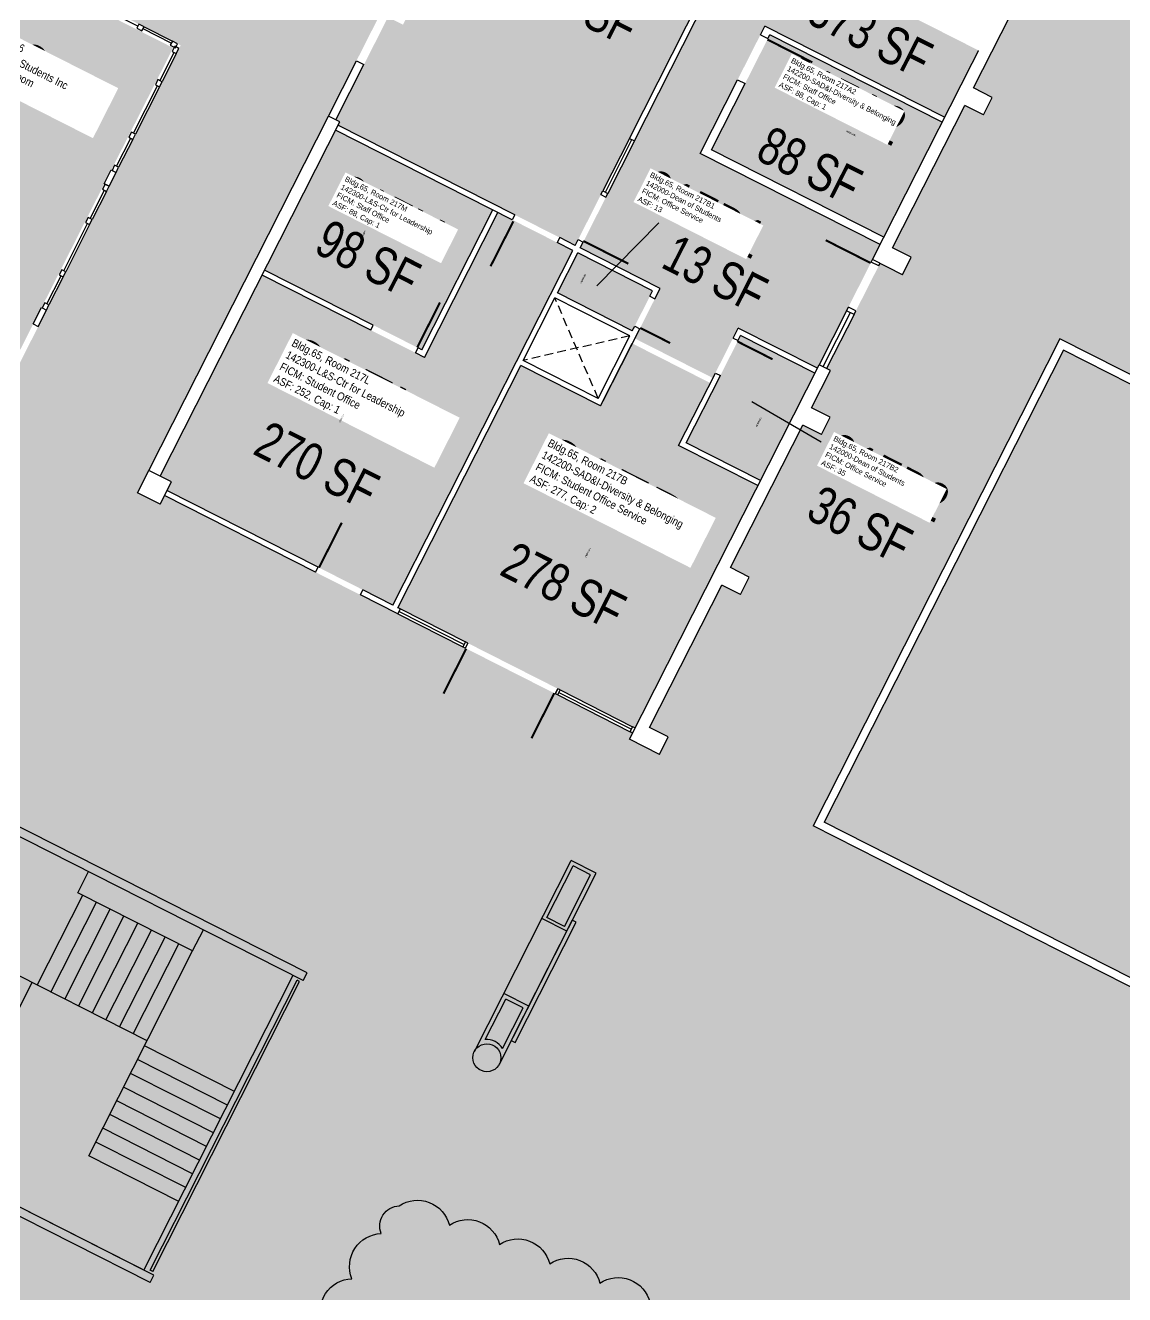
# Model space of a CAD drawing. Header units: inches. Extents: x 69218137 to 69223003, y 27671131 to 27674800.
# Drawn here: x 69221030 to 69221816, y 27672624 to 27673531 of the extents above; entities that cross this region are included whole.
import ezdxf
from ezdxf.enums import TextEntityAlignment as Align

# ---------------------------------------------------------------- set-up
doc = ezdxf.new("R2010")
doc.units = ezdxf.units.IN
doc.header["$LTSCALE"] = 25
doc.header["$MEASUREMENT"] = 0
doc.linetypes.add('DASHED2', pattern=[0.375, 0.25, -0.125])
for name, color, linetype in [('A-DOOR', 2, 'CONTINUOUS'), ('A-FLOR', 3, 'CONTINUOUS'), ('A-GLAZ', 1, 'CONTINUOUS'), ('A-IDEN-RNUM', 7, 'CONTINUOUS'), ('A-IDEN-SNUM', 4, 'CONTINUOUS'), ('A-IDEN-VNUM', 4, 'CONTINUOUS'), ('A-WALL', 5, 'CONTINUOUS'), ('AREA-TEXT', 3, 'CONTINUOUS'), ('Rooms-Category-Color', 7, 'CONTINUOUS'), ('Rooms-College-Color', 7, 'CONTINUOUS'), ('Rooms-Department-Color', 7, 'CONTINUOUS'), ('Rooms-Division-Color', 7, 'CONTINUOUS'), ('Rooms-Information', 7, 'CONTINUOUS')]:
    doc.layers.add(name, color=color, linetype=linetype)
doc.layers.add('A-REV', color=1, linetype='CONTINUOUS', true_color=0xff0000)
doc.styles.add('CP_AREA', font='arial.ttf', dxfattribs={"height": 15})
doc.styles.add('CP_ROOMSNUMBER', font='arial.ttf', dxfattribs={"height": 1})
doc.styles.add('CP_ROOMVNUMBER', font='arial.ttf', dxfattribs={"width": 0.85, "height": 0.075})

msp = doc.modelspace()

# ---------------------------------------------------------------- hatches: boundary and pattern name
at = {"layer": 'Rooms-Category-Color', "true_color": 0xadadad}
msp.add_hatch(color=253, dxfattribs=at).paths.add_polyline_path([(69220502.26, 27673934.57), (69220502.23, 27673934.52), (69220473.75, 27673948.96), (69220363.44, 27673731.32), (69220383.89, 27673720.95), (69220329.19, 27673613.02), (69220335.43, 27673609.86), (69220327.29, 27673593.8), (69220321.05, 27673596.97), (69220155.58, 27673270.51), (69220161.83, 27673267.34), (69220153.69, 27673251.29), (69220137.63, 27673259.43), (69220139.67, 27673263.44), (69219933.62, 27673367.87), (69219805.18, 27673432.98), (69219804.05, 27673430.75), (69219801.37, 27673432.1), (69219749.83, 27673330.42), (69219752.51, 27673329.06), (69219746.18, 27673316.57), (69219743.15, 27673318.11), (69219691.97, 27673216.25), (69219694.64, 27673214.89), (69219688.31, 27673202.4), (69219685.64, 27673203.76), (69219634.1, 27673102.07), (69219636.77, 27673100.72), (69219634.96, 27673097.15), (69219971.24, 27672926.71), (69219973.95, 27672932.06), (69219986.44, 27672925.73), (69219935.43, 27672825.09), (69220313.14, 27672315.61), (69220315.15, 27672317.1), (69220320.51, 27672309.87), (69220412.08, 27672377.77), (69220406.72, 27672385), (69220417.97, 27672393.33), (69220423.33, 27672386.11), (69220549.24, 27672479.47), (69220543.88, 27672486.7), (69220555.12, 27672495.04), (69220560.48, 27672487.81), (69220652.38, 27672555.95), (69220647.02, 27672563.18), (69220661.16, 27672573.66), (69220677.21, 27672565.52), (69220671.79, 27672554.82), (69220763.66, 27672508.25), (69220769.08, 27672518.95), (69220781.57, 27672512.62), (69220776.15, 27672501.92), (69220877.83, 27672450.38), (69220883.26, 27672461.09), (69220895.97, 27672454.64), (69220893.25, 27672449.29), (69220994.94, 27672397.75), (69220997.65, 27672403.1), (69221009.92, 27672396.89), (69221004.49, 27672386.18), (69221106.17, 27672334.65), (69221111.6, 27672345.35), (69221117.84, 27672342.18), (69221121.01, 27672348.43), (69221142.42, 27672337.58), (69221140, 27672332.82), (69221537.82, 27672131.18), (69221647.83, 27672348.23), (69221551.5, 27672397.06), (69221615.7, 27672523.72), (69221712.03, 27672474.89), (69221765.38, 27672580.14), (69221760.01, 27672582.86), (69221766.34, 27672595.35), (69221778.84, 27672589.02), (69221777.03, 27672585.45), (69221909.93, 27672518.09), (69221911.74, 27672521.65), (69221915.31, 27672519.84), (69222026.53, 27672739.27), (69221593.03, 27672958.99), (69221769.35, 27673306.85), (69221887.09, 27673247.18), (69221961.01, 27673393.01), (69221843.27, 27673452.69), (69221890.29, 27673545.46), (69221922.4, 27673529.18), (69221949.75, 27673583.14), (69221917.64, 27673599.42), (69221940.24, 27673644.02), (69221832.32, 27673698.72), (69221830.51, 27673695.15), (69221817.13, 27673701.93), (69221765.59, 27673600.25), (69221778.97, 27673593.47), (69221772.64, 27673580.98), (69221759.26, 27673587.76), (69221707.72, 27673486.08), (69221721.1, 27673479.3), (69221714.77, 27673466.81), (69221701.39, 27673473.59), (69221649.85, 27673371.91), (69221663.23, 27673365.13), (69221656.9, 27673352.64), (69221640.85, 27673360.78), (69221602.76, 27673285.63), (69221605.43, 27673284.27), (69221591.98, 27673257.73), (69221605.36, 27673250.95), (69221599.03, 27673238.47), (69221585.65, 27673245.25), (69221534.12, 27673143.56), (69221547.49, 27673136.78), (69221541.17, 27673124.29), (69221527.79, 27673131.08), (69221476.25, 27673029.39), (69221489.63, 27673022.61), (69221483.3, 27673010.12), (69221461.89, 27673020.97), (69221464.15, 27673025.43), (69221129.66, 27673194.97), (69221126.5, 27673188.72), (69221110.44, 27673196.86), (69221287.21, 27673545.62), (69220962.54, 27673710.19), (69220958.92, 27673703.05), (69220939.3, 27673713), (69220942.91, 27673720.13), (69220505.85, 27673941.66), (69220502.92, 27673935.65), (69220539.03, 27673821.69), (69220864.75, 27673656.61), (69220851.19, 27673629.85), (69220894, 27673608.15), (69220907.56, 27673634.91), (69221141.26, 27673516.46), (69220777.77, 27672799.31), (69220201.56, 27673091.37), (69220461.97, 27673605.14), (69220435.21, 27673618.71), (69220538.29, 27673822.07), (69220502.23, 27673934.52)])
at = {"layer": 'Rooms-Category-Color', "true_color": 0xfa9ba3}
for points in [[(69221565.98, 27673655.46), (69221329.17, 27673775.49), (69221297.06, 27673791.76), (69221267.62, 27673806.68), (69221235.51, 27673822.96), (69221163.48, 27673859.46), (69221131.37, 27673875.74), (69221112.86, 27673885.12), (69221110.83, 27673881.11), (69221094.55, 27673849), (69221082.12, 27673824.47), (69221084.8, 27673823.11), (69221116.91, 27673806.84), (69221180.01, 27673774.85), (69221212.13, 27673758.57), (69221275.23, 27673726.59), (69221307.34, 27673710.31), (69221367.55, 27673679.8), (69221302, 27673550.46), (69221308.24, 27673547.3), (69221300.1, 27673531.24), (69221289.4, 27673536.67), (69221288.5, 27673534.88), (69221272.22, 27673502.77), (69221252.21, 27673463.3), (69221254.89, 27673461.95), (69221253.65, 27673459.49), (69221423.12, 27673373.59), (69221441.54, 27673409.94)], [(69221753.04, 27673595.4), (69221684.36, 27673630.21), (69221652.25, 27673646.49), (69221583.57, 27673681.3), (69221470.09, 27673457.41), (69221445.11, 27673408.13), (69221428.84, 27673376.02), (69221426.69, 27673371.79), (69221483.77, 27673342.85), (69221480.04, 27673335.49), (69221469.19, 27673314.08), (69221465.69, 27673307.17), (69221478.4, 27673300.73), (69221510.51, 27673284.45), (69221521.44, 27673278.92), (69221539.52, 27673314.59), (69221596.16, 27673285.89), (69221618.32, 27673329.59), (69221634.59, 27673361.7), (69221635.5, 27673363.49), (69221640.92, 27673374.19), (69221572.24, 27673409), (69221512.48, 27673439.29), (69221558.59, 27673530.27), (69221645.4, 27673486.27), (69221687.03, 27673465.17)], [(69220941.43, 27673613.25), (69220917.35, 27673625.46), (69220789.86, 27673373.93), (69221008.39, 27673263.16), (69221017.43, 27673281), (69221033.71, 27673313.11), (69221135.88, 27673514.7), (69220973.54, 27673596.98)], [(69221643.63, 27673379.54), (69221685.23, 27673461.6), (69221562.13, 27673523.99), (69221520.54, 27673441.93)], [(69221364.23, 27673398.96), (69221251.84, 27673455.92), (69221241.44, 27673435.41), (69221238.73, 27673430.06), (69221236.47, 27673425.6), (69221201.2, 27673356.02), (69221313.59, 27673299.05)], [(69221421.31, 27673370.03), (69221367.79, 27673397.15), (69221315.35, 27673293.68), (69221199.4, 27673352.46), (69221126.61, 27673208.85), (69221134.64, 27673204.78), (69221131.47, 27673198.54), (69221271.51, 27673127.56), (69221292.92, 27673116.71)], [(69221478.4, 27673341.09), (69221424.88, 27673368.22), (69221410.41, 27673339.67), (69221463.93, 27673312.55), (69221465.63, 27673315.89), (69221476.48, 27673337.3)], [(69221443.09, 27673262.57), (69221463.88, 27673303.6), (69221443.09, 27673262.57), (69221441.28, 27673259.01), (69221384.19, 27673287.94), (69221296.48, 27673114.9), (69221465.96, 27673029), (69221468.22, 27673033.46), (69221521.57, 27673138.71), (69221524.28, 27673144.06), (69221553.67, 27673202.04), (69221497.03, 27673230.75), (69221519.63, 27673275.35), (69221508.7, 27673280.89), (69221476.59, 27673297.16), (69221463.88, 27673303.6)], [(69221594.35, 27673282.32), (69221541.28, 27673309.22), (69221502.4, 27673232.51), (69221555.47, 27673205.61), (69221572.65, 27673239.5), (69221581.24, 27673256.45), (69221583.96, 27673261.8), (69221584.86, 27673263.59)]]:
    msp.add_hatch(color=241, dxfattribs=at).paths.add_polyline_path(points)
at = {"layer": 'Rooms-Category-Color', "true_color": 0xffe090}
msp.add_hatch(color=41, dxfattribs=at).paths.add_polyline_path([(69221847.14, 27673260.7), (69221771.99, 27673298.79), (69221601.1, 27672961.62), (69221874.04, 27672823.28), (69221938.26, 27672790.73), (69221991.78, 27672763.61), (69222172.85, 27672671.83), (69222177.33, 27672674.04), (69222228.42, 27672774.83), (69222235.2, 27672788.21), (69222286.74, 27672889.9), (69222284.07, 27672891.25), (69222290.4, 27672903.74), (69222293.07, 27672902.39), (69222344.61, 27673004.07), (69222341.93, 27673005.43), (69222343.74, 27673008.99), (69221879.25, 27673244.42)])
at = {"layer": 'Rooms-College-Color', "true_color": 0xadadad}
for points in [[(69220502.26, 27673934.57), (69220502.23, 27673934.52), (69220473.75, 27673948.96), (69220363.44, 27673731.32), (69220383.89, 27673720.95), (69220329.19, 27673613.02), (69220335.43, 27673609.86), (69220327.29, 27673593.8), (69220321.05, 27673596.97), (69220155.58, 27673270.51), (69220161.83, 27673267.34), (69220153.69, 27673251.29), (69220137.63, 27673259.43), (69220139.67, 27673263.44), (69219933.62, 27673367.87), (69219805.18, 27673432.98), (69219804.05, 27673430.75), (69219801.37, 27673432.1), (69219749.83, 27673330.42), (69219752.51, 27673329.06), (69219746.18, 27673316.57), (69219743.15, 27673318.11), (69219691.97, 27673216.25), (69219694.64, 27673214.89), (69219688.31, 27673202.4), (69219685.64, 27673203.76), (69219634.1, 27673102.07), (69219636.77, 27673100.72), (69219634.96, 27673097.15), (69219971.24, 27672926.71), (69219973.95, 27672932.06), (69219986.44, 27672925.73), (69219935.43, 27672825.09), (69220313.14, 27672315.61), (69220315.15, 27672317.1), (69220320.51, 27672309.87), (69220412.08, 27672377.77), (69220406.72, 27672385), (69220417.97, 27672393.33), (69220423.33, 27672386.11), (69220549.24, 27672479.47), (69220543.88, 27672486.7), (69220555.12, 27672495.04), (69220560.48, 27672487.81), (69220652.38, 27672555.95), (69220647.02, 27672563.18), (69220661.16, 27672573.66), (69220677.21, 27672565.52), (69220671.79, 27672554.82), (69220763.66, 27672508.25), (69220769.08, 27672518.95), (69220781.57, 27672512.62), (69220776.15, 27672501.92), (69220877.83, 27672450.38), (69220883.26, 27672461.09), (69220895.97, 27672454.64), (69220893.25, 27672449.29), (69220994.94, 27672397.75), (69220997.65, 27672403.1), (69221009.92, 27672396.89), (69221004.49, 27672386.18), (69221106.17, 27672334.65), (69221111.6, 27672345.35), (69221117.84, 27672342.18), (69221121.01, 27672348.43), (69221142.42, 27672337.58), (69221140, 27672332.82), (69221537.82, 27672131.18), (69221647.83, 27672348.23), (69221551.5, 27672397.06), (69221615.7, 27672523.72), (69221712.03, 27672474.89), (69221765.38, 27672580.14), (69221760.01, 27672582.86), (69221766.34, 27672595.35), (69221778.84, 27672589.02), (69221777.03, 27672585.45), (69221909.93, 27672518.09), (69221911.74, 27672521.65), (69221915.31, 27672519.84), (69222026.53, 27672739.27), (69221593.03, 27672958.99), (69221769.35, 27673306.85), (69221887.09, 27673247.18), (69221961.01, 27673393.01), (69221843.27, 27673452.69), (69221890.29, 27673545.46), (69221922.4, 27673529.18), (69221949.75, 27673583.14), (69221917.64, 27673599.42), (69221940.24, 27673644.02), (69221832.32, 27673698.72), (69221830.51, 27673695.15), (69221817.13, 27673701.93), (69221765.59, 27673600.25), (69221778.97, 27673593.47), (69221772.64, 27673580.98), (69221759.26, 27673587.76), (69221707.72, 27673486.08), (69221721.1, 27673479.3), (69221714.77, 27673466.81), (69221701.39, 27673473.59), (69221649.85, 27673371.91), (69221663.23, 27673365.13), (69221656.9, 27673352.64), (69221640.85, 27673360.78), (69221602.76, 27673285.63), (69221605.43, 27673284.27), (69221591.98, 27673257.73), (69221605.36, 27673250.95), (69221599.03, 27673238.47), (69221585.65, 27673245.25), (69221534.12, 27673143.56), (69221547.49, 27673136.78), (69221541.17, 27673124.29), (69221527.79, 27673131.08), (69221476.25, 27673029.39), (69221489.63, 27673022.61), (69221483.3, 27673010.12), (69221461.89, 27673020.97), (69221464.15, 27673025.43), (69221129.66, 27673194.97), (69221126.5, 27673188.72), (69221110.44, 27673196.86), (69221287.21, 27673545.62), (69220962.54, 27673710.19), (69220958.92, 27673703.05), (69220939.3, 27673713), (69220942.91, 27673720.13), (69220505.85, 27673941.66), (69220502.92, 27673935.65), (69220539.03, 27673821.69), (69220864.75, 27673656.61), (69220851.19, 27673629.85), (69220894, 27673608.15), (69220907.56, 27673634.91), (69221141.26, 27673516.46), (69220777.77, 27672799.31), (69220201.56, 27673091.37), (69220461.97, 27673605.14), (69220435.21, 27673618.71), (69220538.29, 27673822.07), (69220502.23, 27673934.52)], [(69220941.43, 27673613.25), (69220917.35, 27673625.46), (69220789.86, 27673373.93), (69221008.39, 27673263.16), (69221017.43, 27673281), (69221033.71, 27673313.11), (69221135.88, 27673514.7), (69220973.54, 27673596.98)], [(69221847.14, 27673260.7), (69221771.99, 27673298.79), (69221601.1, 27672961.62), (69221874.04, 27672823.28), (69221938.26, 27672790.73), (69221991.78, 27672763.61), (69222172.85, 27672671.83), (69222177.33, 27672674.04), (69222228.42, 27672774.83), (69222235.2, 27672788.21), (69222286.74, 27672889.9), (69222284.07, 27672891.25), (69222290.4, 27672903.74), (69222293.07, 27672902.39), (69222344.61, 27673004.07), (69222341.93, 27673005.43), (69222343.74, 27673008.99), (69221879.25, 27673244.42)]]:
    msp.add_hatch(color=253, dxfattribs=at).paths.add_polyline_path(points)
at = {"layer": 'Rooms-College-Color', "true_color": 0x80bc67}
for points in [[(69221565.98, 27673655.46), (69221329.17, 27673775.49), (69221297.06, 27673791.76), (69221267.62, 27673806.68), (69221235.51, 27673822.96), (69221163.48, 27673859.46), (69221131.37, 27673875.74), (69221112.86, 27673885.12), (69221110.83, 27673881.11), (69221094.55, 27673849), (69221082.12, 27673824.47), (69221084.8, 27673823.11), (69221116.91, 27673806.84), (69221180.01, 27673774.85), (69221212.13, 27673758.57), (69221275.23, 27673726.59), (69221307.34, 27673710.31), (69221367.55, 27673679.8), (69221302, 27673550.46), (69221308.24, 27673547.3), (69221300.1, 27673531.24), (69221289.4, 27673536.67), (69221288.5, 27673534.88), (69221272.22, 27673502.77), (69221252.21, 27673463.3), (69221254.89, 27673461.95), (69221253.65, 27673459.49), (69221423.12, 27673373.59), (69221441.54, 27673409.94)], [(69221753.04, 27673595.4), (69221684.36, 27673630.21), (69221652.25, 27673646.49), (69221583.57, 27673681.3), (69221470.09, 27673457.41), (69221445.11, 27673408.13), (69221428.84, 27673376.02), (69221426.69, 27673371.79), (69221483.77, 27673342.85), (69221480.04, 27673335.49), (69221469.19, 27673314.08), (69221465.69, 27673307.17), (69221478.4, 27673300.73), (69221510.51, 27673284.45), (69221521.44, 27673278.92), (69221539.52, 27673314.59), (69221596.16, 27673285.89), (69221618.32, 27673329.59), (69221634.59, 27673361.7), (69221635.5, 27673363.49), (69221640.92, 27673374.19), (69221572.24, 27673409), (69221512.48, 27673439.29), (69221558.59, 27673530.27), (69221645.4, 27673486.27), (69221687.03, 27673465.17)], [(69221643.63, 27673379.54), (69221685.23, 27673461.6), (69221562.13, 27673523.99), (69221520.54, 27673441.93)], [(69221364.23, 27673398.96), (69221251.84, 27673455.92), (69221241.44, 27673435.41), (69221238.73, 27673430.06), (69221236.47, 27673425.6), (69221201.2, 27673356.02), (69221313.59, 27673299.05)], [(69221421.31, 27673370.03), (69221367.79, 27673397.15), (69221315.35, 27673293.68), (69221199.4, 27673352.46), (69221126.61, 27673208.85), (69221134.64, 27673204.78), (69221131.47, 27673198.54), (69221271.51, 27673127.56), (69221292.92, 27673116.71)], [(69221478.4, 27673341.09), (69221424.88, 27673368.22), (69221410.41, 27673339.67), (69221463.93, 27673312.55), (69221465.63, 27673315.89), (69221476.48, 27673337.3)], [(69221443.09, 27673262.57), (69221463.88, 27673303.6), (69221443.09, 27673262.57), (69221441.28, 27673259.01), (69221384.19, 27673287.94), (69221296.48, 27673114.9), (69221465.96, 27673029), (69221468.22, 27673033.46), (69221521.57, 27673138.71), (69221524.28, 27673144.06), (69221553.67, 27673202.04), (69221497.03, 27673230.75), (69221519.63, 27673275.35), (69221508.7, 27673280.89), (69221476.59, 27673297.16), (69221463.88, 27673303.6)], [(69221594.35, 27673282.32), (69221541.28, 27673309.22), (69221502.4, 27673232.51), (69221555.47, 27673205.61), (69221572.65, 27673239.5), (69221581.24, 27673256.45), (69221583.96, 27673261.8), (69221584.86, 27673263.59)]]:
    msp.add_hatch(color=83, dxfattribs=at).paths.add_polyline_path(points)
at = {"layer": 'Rooms-Department-Color', "true_color": 0xacacac}
msp.add_hatch(color=253, dxfattribs=at).paths.add_polyline_path([(69220502.26, 27673934.57), (69220502.23, 27673934.52), (69220473.75, 27673948.96), (69220363.44, 27673731.32), (69220383.89, 27673720.95), (69220329.19, 27673613.02), (69220335.43, 27673609.86), (69220327.29, 27673593.8), (69220321.05, 27673596.97), (69220155.58, 27673270.51), (69220161.83, 27673267.34), (69220153.69, 27673251.29), (69220137.63, 27673259.43), (69220139.67, 27673263.44), (69219933.62, 27673367.87), (69219805.18, 27673432.98), (69219804.05, 27673430.75), (69219801.37, 27673432.1), (69219749.83, 27673330.42), (69219752.51, 27673329.06), (69219746.18, 27673316.57), (69219743.15, 27673318.11), (69219691.97, 27673216.25), (69219694.64, 27673214.89), (69219688.31, 27673202.4), (69219685.64, 27673203.76), (69219634.1, 27673102.07), (69219636.77, 27673100.72), (69219634.96, 27673097.15), (69219971.24, 27672926.71), (69219973.95, 27672932.06), (69219986.44, 27672925.73), (69219935.43, 27672825.09), (69220313.14, 27672315.61), (69220315.15, 27672317.1), (69220320.51, 27672309.87), (69220412.08, 27672377.77), (69220406.72, 27672385), (69220417.97, 27672393.33), (69220423.33, 27672386.11), (69220549.24, 27672479.47), (69220543.88, 27672486.7), (69220555.12, 27672495.04), (69220560.48, 27672487.81), (69220652.38, 27672555.95), (69220647.02, 27672563.18), (69220661.16, 27672573.66), (69220677.21, 27672565.52), (69220671.79, 27672554.82), (69220763.66, 27672508.25), (69220769.08, 27672518.95), (69220781.57, 27672512.62), (69220776.15, 27672501.92), (69220877.83, 27672450.38), (69220883.26, 27672461.09), (69220895.97, 27672454.64), (69220893.25, 27672449.29), (69220994.94, 27672397.75), (69220997.65, 27672403.1), (69221009.92, 27672396.89), (69221004.49, 27672386.18), (69221106.17, 27672334.65), (69221111.6, 27672345.35), (69221117.84, 27672342.18), (69221121.01, 27672348.43), (69221142.42, 27672337.58), (69221140, 27672332.82), (69221537.82, 27672131.18), (69221647.83, 27672348.23), (69221551.5, 27672397.06), (69221615.7, 27672523.72), (69221712.03, 27672474.89), (69221765.38, 27672580.14), (69221760.01, 27672582.86), (69221766.34, 27672595.35), (69221778.84, 27672589.02), (69221777.03, 27672585.45), (69221909.93, 27672518.09), (69221911.74, 27672521.65), (69221915.31, 27672519.84), (69222026.53, 27672739.27), (69221593.03, 27672958.99), (69221769.35, 27673306.85), (69221887.09, 27673247.18), (69221961.01, 27673393.01), (69221843.27, 27673452.69), (69221890.29, 27673545.46), (69221922.4, 27673529.18), (69221949.75, 27673583.14), (69221917.64, 27673599.42), (69221940.24, 27673644.02), (69221832.32, 27673698.72), (69221830.51, 27673695.15), (69221817.13, 27673701.93), (69221765.59, 27673600.25), (69221778.97, 27673593.47), (69221772.64, 27673580.98), (69221759.26, 27673587.76), (69221707.72, 27673486.08), (69221721.1, 27673479.3), (69221714.77, 27673466.81), (69221701.39, 27673473.59), (69221649.85, 27673371.91), (69221663.23, 27673365.13), (69221656.9, 27673352.64), (69221640.85, 27673360.78), (69221602.76, 27673285.63), (69221605.43, 27673284.27), (69221591.98, 27673257.73), (69221605.36, 27673250.95), (69221599.03, 27673238.47), (69221585.65, 27673245.25), (69221534.12, 27673143.56), (69221547.49, 27673136.78), (69221541.17, 27673124.29), (69221527.79, 27673131.08), (69221476.25, 27673029.39), (69221489.63, 27673022.61), (69221483.3, 27673010.12), (69221461.89, 27673020.97), (69221464.15, 27673025.43), (69221129.66, 27673194.97), (69221126.5, 27673188.72), (69221110.44, 27673196.86), (69221287.21, 27673545.62), (69220962.54, 27673710.19), (69220958.92, 27673703.05), (69220939.3, 27673713), (69220942.91, 27673720.13), (69220505.85, 27673941.66), (69220502.92, 27673935.65), (69220539.03, 27673821.69), (69220864.75, 27673656.61), (69220851.19, 27673629.85), (69220894, 27673608.15), (69220907.56, 27673634.91), (69221141.26, 27673516.46), (69220777.77, 27672799.31), (69220201.56, 27673091.37), (69220461.97, 27673605.14), (69220435.21, 27673618.71), (69220538.29, 27673822.07), (69220502.23, 27673934.52)])
at = {"layer": 'Rooms-Department-Color', "true_color": 0x604aed}
for points in [[(69221565.98, 27673655.46), (69221329.17, 27673775.49), (69221297.06, 27673791.76), (69221267.62, 27673806.68), (69221235.51, 27673822.96), (69221163.48, 27673859.46), (69221131.37, 27673875.74), (69221112.86, 27673885.12), (69221110.83, 27673881.11), (69221094.55, 27673849), (69221082.12, 27673824.47), (69221084.8, 27673823.11), (69221116.91, 27673806.84), (69221180.01, 27673774.85), (69221212.13, 27673758.57), (69221275.23, 27673726.59), (69221307.34, 27673710.31), (69221367.55, 27673679.8), (69221302, 27673550.46), (69221308.24, 27673547.3), (69221300.1, 27673531.24), (69221289.4, 27673536.67), (69221288.5, 27673534.88), (69221272.22, 27673502.77), (69221252.21, 27673463.3), (69221254.89, 27673461.95), (69221253.65, 27673459.49), (69221423.12, 27673373.59), (69221441.54, 27673409.94)], [(69221753.04, 27673595.4), (69221684.36, 27673630.21), (69221652.25, 27673646.49), (69221583.57, 27673681.3), (69221470.09, 27673457.41), (69221445.11, 27673408.13), (69221428.84, 27673376.02), (69221426.69, 27673371.79), (69221483.77, 27673342.85), (69221480.04, 27673335.49), (69221469.19, 27673314.08), (69221465.69, 27673307.17), (69221478.4, 27673300.73), (69221510.51, 27673284.45), (69221521.44, 27673278.92), (69221539.52, 27673314.59), (69221596.16, 27673285.89), (69221618.32, 27673329.59), (69221634.59, 27673361.7), (69221635.5, 27673363.49), (69221640.92, 27673374.19), (69221572.24, 27673409), (69221512.48, 27673439.29), (69221558.59, 27673530.27), (69221645.4, 27673486.27), (69221687.03, 27673465.17)], [(69220941.43, 27673613.25), (69220917.35, 27673625.46), (69220789.86, 27673373.93), (69221008.39, 27673263.16), (69221017.43, 27673281), (69221033.71, 27673313.11), (69221135.88, 27673514.7), (69220973.54, 27673596.98)], [(69221643.63, 27673379.54), (69221685.23, 27673461.6), (69221562.13, 27673523.99), (69221520.54, 27673441.93)], [(69221364.23, 27673398.96), (69221251.84, 27673455.92), (69221241.44, 27673435.41), (69221238.73, 27673430.06), (69221236.47, 27673425.6), (69221201.2, 27673356.02), (69221313.59, 27673299.05)], [(69221421.31, 27673370.03), (69221367.79, 27673397.15), (69221315.35, 27673293.68), (69221199.4, 27673352.46), (69221126.61, 27673208.85), (69221134.64, 27673204.78), (69221131.47, 27673198.54), (69221271.51, 27673127.56), (69221292.92, 27673116.71)], [(69221478.4, 27673341.09), (69221424.88, 27673368.22), (69221410.41, 27673339.67), (69221463.93, 27673312.55), (69221465.63, 27673315.89), (69221476.48, 27673337.3)], [(69221443.09, 27673262.57), (69221463.88, 27673303.6), (69221443.09, 27673262.57), (69221441.28, 27673259.01), (69221384.19, 27673287.94), (69221296.48, 27673114.9), (69221465.96, 27673029), (69221468.22, 27673033.46), (69221521.57, 27673138.71), (69221524.28, 27673144.06), (69221553.67, 27673202.04), (69221497.03, 27673230.75), (69221519.63, 27673275.35), (69221508.7, 27673280.89), (69221476.59, 27673297.16), (69221463.88, 27673303.6)], [(69221594.35, 27673282.32), (69221541.28, 27673309.22), (69221502.4, 27673232.51), (69221555.47, 27673205.61), (69221572.65, 27673239.5), (69221581.24, 27673256.45), (69221583.96, 27673261.8), (69221584.86, 27673263.59)], [(69221847.14, 27673260.7), (69221771.99, 27673298.79), (69221601.1, 27672961.62), (69221874.04, 27672823.28), (69221938.26, 27672790.73), (69221991.78, 27672763.61), (69222172.85, 27672671.83), (69222177.33, 27672674.04), (69222228.42, 27672774.83), (69222235.2, 27672788.21), (69222286.74, 27672889.9), (69222284.07, 27672891.25), (69222290.4, 27672903.74), (69222293.07, 27672902.39), (69222344.61, 27673004.07), (69222341.93, 27673005.43), (69222343.74, 27673008.99), (69221879.25, 27673244.42)]]:
    msp.add_hatch(color=173, dxfattribs=at).paths.add_polyline_path(points)
at = {"layer": 'Rooms-Division-Color', "true_color": 0xadadad}
msp.add_hatch(color=253, dxfattribs=at).paths.add_polyline_path([(69220502.26, 27673934.57), (69220502.23, 27673934.52), (69220473.75, 27673948.96), (69220363.44, 27673731.32), (69220383.89, 27673720.95), (69220329.19, 27673613.02), (69220335.43, 27673609.86), (69220327.29, 27673593.8), (69220321.05, 27673596.97), (69220155.58, 27673270.51), (69220161.83, 27673267.34), (69220153.69, 27673251.29), (69220137.63, 27673259.43), (69220139.67, 27673263.44), (69219933.62, 27673367.87), (69219805.18, 27673432.98), (69219804.05, 27673430.75), (69219801.37, 27673432.1), (69219749.83, 27673330.42), (69219752.51, 27673329.06), (69219746.18, 27673316.57), (69219743.15, 27673318.11), (69219691.97, 27673216.25), (69219694.64, 27673214.89), (69219688.31, 27673202.4), (69219685.64, 27673203.76), (69219634.1, 27673102.07), (69219636.77, 27673100.72), (69219634.96, 27673097.15), (69219971.24, 27672926.71), (69219973.95, 27672932.06), (69219986.44, 27672925.73), (69219935.43, 27672825.09), (69220313.14, 27672315.61), (69220315.15, 27672317.1), (69220320.51, 27672309.87), (69220412.08, 27672377.77), (69220406.72, 27672385), (69220417.97, 27672393.33), (69220423.33, 27672386.11), (69220549.24, 27672479.47), (69220543.88, 27672486.7), (69220555.12, 27672495.04), (69220560.48, 27672487.81), (69220652.38, 27672555.95), (69220647.02, 27672563.18), (69220661.16, 27672573.66), (69220677.21, 27672565.52), (69220671.79, 27672554.82), (69220763.66, 27672508.25), (69220769.08, 27672518.95), (69220781.57, 27672512.62), (69220776.15, 27672501.92), (69220877.83, 27672450.38), (69220883.26, 27672461.09), (69220895.97, 27672454.64), (69220893.25, 27672449.29), (69220994.94, 27672397.75), (69220997.65, 27672403.1), (69221009.92, 27672396.89), (69221004.49, 27672386.18), (69221106.17, 27672334.65), (69221111.6, 27672345.35), (69221117.84, 27672342.18), (69221121.01, 27672348.43), (69221142.42, 27672337.58), (69221140, 27672332.82), (69221537.82, 27672131.18), (69221647.83, 27672348.23), (69221551.5, 27672397.06), (69221615.7, 27672523.72), (69221712.03, 27672474.89), (69221765.38, 27672580.14), (69221760.01, 27672582.86), (69221766.34, 27672595.35), (69221778.84, 27672589.02), (69221777.03, 27672585.45), (69221909.93, 27672518.09), (69221911.74, 27672521.65), (69221915.31, 27672519.84), (69222026.53, 27672739.27), (69221593.03, 27672958.99), (69221769.35, 27673306.85), (69221887.09, 27673247.18), (69221961.01, 27673393.01), (69221843.27, 27673452.69), (69221890.29, 27673545.46), (69221922.4, 27673529.18), (69221949.75, 27673583.14), (69221917.64, 27673599.42), (69221940.24, 27673644.02), (69221832.32, 27673698.72), (69221830.51, 27673695.15), (69221817.13, 27673701.93), (69221765.59, 27673600.25), (69221778.97, 27673593.47), (69221772.64, 27673580.98), (69221759.26, 27673587.76), (69221707.72, 27673486.08), (69221721.1, 27673479.3), (69221714.77, 27673466.81), (69221701.39, 27673473.59), (69221649.85, 27673371.91), (69221663.23, 27673365.13), (69221656.9, 27673352.64), (69221640.85, 27673360.78), (69221602.76, 27673285.63), (69221605.43, 27673284.27), (69221591.98, 27673257.73), (69221605.36, 27673250.95), (69221599.03, 27673238.47), (69221585.65, 27673245.25), (69221534.12, 27673143.56), (69221547.49, 27673136.78), (69221541.17, 27673124.29), (69221527.79, 27673131.08), (69221476.25, 27673029.39), (69221489.63, 27673022.61), (69221483.3, 27673010.12), (69221461.89, 27673020.97), (69221464.15, 27673025.43), (69221129.66, 27673194.97), (69221126.5, 27673188.72), (69221110.44, 27673196.86), (69221287.21, 27673545.62), (69220962.54, 27673710.19), (69220958.92, 27673703.05), (69220939.3, 27673713), (69220942.91, 27673720.13), (69220505.85, 27673941.66), (69220502.92, 27673935.65), (69220539.03, 27673821.69), (69220864.75, 27673656.61), (69220851.19, 27673629.85), (69220894, 27673608.15), (69220907.56, 27673634.91), (69221141.26, 27673516.46), (69220777.77, 27672799.31), (69220201.56, 27673091.37), (69220461.97, 27673605.14), (69220435.21, 27673618.71), (69220538.29, 27673822.07), (69220502.23, 27673934.52)])
at = {"layer": 'Rooms-Division-Color', "true_color": 0x604aed}
for points in [[(69221565.98, 27673655.46), (69221329.17, 27673775.49), (69221297.06, 27673791.76), (69221267.62, 27673806.68), (69221235.51, 27673822.96), (69221163.48, 27673859.46), (69221131.37, 27673875.74), (69221112.86, 27673885.12), (69221110.83, 27673881.11), (69221094.55, 27673849), (69221082.12, 27673824.47), (69221084.8, 27673823.11), (69221116.91, 27673806.84), (69221180.01, 27673774.85), (69221212.13, 27673758.57), (69221275.23, 27673726.59), (69221307.34, 27673710.31), (69221367.55, 27673679.8), (69221302, 27673550.46), (69221308.24, 27673547.3), (69221300.1, 27673531.24), (69221289.4, 27673536.67), (69221288.5, 27673534.88), (69221272.22, 27673502.77), (69221252.21, 27673463.3), (69221254.89, 27673461.95), (69221253.65, 27673459.49), (69221423.12, 27673373.59), (69221441.54, 27673409.94)], [(69221753.04, 27673595.4), (69221684.36, 27673630.21), (69221652.25, 27673646.49), (69221583.57, 27673681.3), (69221470.09, 27673457.41), (69221445.11, 27673408.13), (69221428.84, 27673376.02), (69221426.69, 27673371.79), (69221483.77, 27673342.85), (69221480.04, 27673335.49), (69221469.19, 27673314.08), (69221465.69, 27673307.17), (69221478.4, 27673300.73), (69221510.51, 27673284.45), (69221521.44, 27673278.92), (69221539.52, 27673314.59), (69221596.16, 27673285.89), (69221618.32, 27673329.59), (69221634.59, 27673361.7), (69221635.5, 27673363.49), (69221640.92, 27673374.19), (69221572.24, 27673409), (69221512.48, 27673439.29), (69221558.59, 27673530.27), (69221645.4, 27673486.27), (69221687.03, 27673465.17)], [(69220941.43, 27673613.25), (69220917.35, 27673625.46), (69220789.86, 27673373.93), (69221008.39, 27673263.16), (69221017.43, 27673281), (69221033.71, 27673313.11), (69221135.88, 27673514.7), (69220973.54, 27673596.98)], [(69221643.63, 27673379.54), (69221685.23, 27673461.6), (69221562.13, 27673523.99), (69221520.54, 27673441.93)], [(69221364.23, 27673398.96), (69221251.84, 27673455.92), (69221241.44, 27673435.41), (69221238.73, 27673430.06), (69221236.47, 27673425.6), (69221201.2, 27673356.02), (69221313.59, 27673299.05)], [(69221421.31, 27673370.03), (69221367.79, 27673397.15), (69221315.35, 27673293.68), (69221199.4, 27673352.46), (69221126.61, 27673208.85), (69221134.64, 27673204.78), (69221131.47, 27673198.54), (69221271.51, 27673127.56), (69221292.92, 27673116.71)], [(69221478.4, 27673341.09), (69221424.88, 27673368.22), (69221410.41, 27673339.67), (69221463.93, 27673312.55), (69221465.63, 27673315.89), (69221476.48, 27673337.3)], [(69221443.09, 27673262.57), (69221463.88, 27673303.6), (69221443.09, 27673262.57), (69221441.28, 27673259.01), (69221384.19, 27673287.94), (69221296.48, 27673114.9), (69221465.96, 27673029), (69221468.22, 27673033.46), (69221521.57, 27673138.71), (69221524.28, 27673144.06), (69221553.67, 27673202.04), (69221497.03, 27673230.75), (69221519.63, 27673275.35), (69221508.7, 27673280.89), (69221476.59, 27673297.16), (69221463.88, 27673303.6)], [(69221594.35, 27673282.32), (69221541.28, 27673309.22), (69221502.4, 27673232.51), (69221555.47, 27673205.61), (69221572.65, 27673239.5), (69221581.24, 27673256.45), (69221583.96, 27673261.8), (69221584.86, 27673263.59)], [(69221847.14, 27673260.7), (69221771.99, 27673298.79), (69221601.1, 27672961.62), (69221874.04, 27672823.28), (69221938.26, 27672790.73), (69221991.78, 27672763.61), (69222172.85, 27672671.83), (69222177.33, 27672674.04), (69222228.42, 27672774.83), (69222235.2, 27672788.21), (69222286.74, 27672889.9), (69222284.07, 27672891.25), (69222290.4, 27672903.74), (69222293.07, 27672902.39), (69222344.61, 27673004.07), (69222341.93, 27673005.43), (69222343.74, 27673008.99), (69221879.25, 27673244.42)]]:
    msp.add_hatch(color=173, dxfattribs=at).paths.add_polyline_path(points)

# ---------------------------------------------------------------- linework, layer by layer
at = {"layer": 'A-DOOR'}
for points in [[(69221282.8, 27673536.93, 1.5, 1.5, 0), (69221250.69, 27673553.2, 0, 0, 0), (69221250.35, 27673552.53, 0, 0, 0.414214), (69221268.21, 27673504.81, 0, 0, 0.414214)], [(69221560.44, 27673520.65, 1.5, 1.5, 0), (69221592.55, 27673504.37, 0, 0, 0), (69221592.89, 27673505.04, 0, 0, -0.414214), (69221544.5, 27673489.21, 0, 0, -0.414214)], [(69221428.95, 27673376.8, 1.5, 1.5, 0), (69221461.06, 27673360.53, 0, 0, 0), (69221461.4, 27673361.2, 0, 0, 0.414214), (69221443.55, 27673408.92, 0, 0, 0.414214)], [(69221378.92, 27673390.78, 1.5, 1.5, 0), (69221362.64, 27673358.67, 0, 0, 0), (69221363.31, 27673358.33, 0, 0, 0.414214), (69221411.04, 27673376.18, 0, 0, 0.414214)], [(69221634.25, 27673361.03, 1.5, 1.5, 0), (69221602.14, 27673377.31, 0, 0, 0), (69221601.8, 27673376.64, 0, 0, 0.414214), (69221619.65, 27673328.91, 0, 0, 0.414214)], [(69221310.25, 27673300.75, 1.5, 1.5, 0), (69221326.52, 27673332.86, 0, 0, 0), (69221327.19, 27673332.52, 0, 0, 0.414214), (69221278.81, 27673316.69, 0, 0, 0.414214)], [(69221469.53, 27673314.75, 1.5, 1.5, 0), (69221490.94, 27673303.9, 0, 0, 0), (69221490.6, 27673303.23, 0, 0, 0.414214), (69221480.04, 27673335.49, 0, 0, 0.414214)], [(69221020.06, 27673286.19, 1.5, 1.5, 0), (69220987.95, 27673302.46, 0, 0, 0), (69220988.29, 27673303.13, 0, 0, -0.414214), (69221037.34, 27673316.95, 0, 0, -0.414214)], [(69221539.13, 27673304.98, 1.5, 1.5, 0), (69221564.11, 27673292.32, 0, 0, 0), (69221564.45, 27673292.99, 0, 0, -0.414214), (69221526.82, 27673280.68, 0, 0, -0.414214)], [(69221240.07, 27673143.49, 1.5, 1.5, 0), (69221256.34, 27673175.6, 0, 0, 0), (69221257.01, 27673175.27, 0, 0, -0.414214), (69221270.83, 27673126.22, 0, 0, -0.414214)], [(69221345.29, 27673085.68, 1.5, 1.5, 0), (69221329.02, 27673053.56, 0, 0, 0), (69221328.35, 27673053.9, 0, 0, 0.414214), (69221376.73, 27673069.74, 0, 0, 0.414214)], [(69221408.18, 27673053.8, 1.5, 1.5, 0), (69221391.9, 27673021.69, 0, 0, 0), (69221392.57, 27673021.35, 0, 0, -0.414214), (69221376.73, 27673069.74, 0, 0, -0.414214)]]:
    msp.add_lwpolyline(points, format="xyseb", dxfattribs=at)
at = {"layer": 'A-FLOR', "linetype": 'DASHED2'}
for p, q in [((69221439.52, 27673264.38), (69221408.6, 27673336.11)), ((69221462.12, 27673308.98), (69221386, 27673291.51))]:
    msp.add_line(p, q, dxfattribs=at)
at = {"layer": 'A-FLOR'}
for p, q in [((69221231.55, 27672854.08), (69221017.48, 27672962.58)), ((69221228.84, 27672848.72), (69221014.77, 27672957.23)), ((69221351.1, 27672797.97), (69221420.27, 27672934.44)), ((69221438.11, 27672925.4), (69221420.27, 27672934.44)), ((69221067.74, 27672911.32), (69221075.42, 27672926.49)), ((69221368.94, 27672788.93), (69221438.11, 27672925.4)), ((69221402.92, 27672893.56), (69221421.59, 27672930.41)), ((69221415.41, 27672887.23), (69221434.08, 27672924.08)), ((69221434.08, 27672924.08), (69221421.59, 27672930.41)), ((69221038.75, 27672845.29), (69221071.3, 27672909.51)), ((69221048.56, 27672840.32), (69221081.12, 27672904.54)), ((69221149.8, 27672869.73), (69221067.74, 27672911.32)), ((69221058.38, 27672835.35), (69221090.93, 27672899.57)), ((69221068.19, 27672830.37), (69221100.74, 27672894.59)), ((69221078, 27672825.4), (69221110.55, 27672889.62)), ((69221421.03, 27672891.7), (69221377.44, 27672805.69)), ((69221380.11, 27672804.33), (69221423.71, 27672890.35)), ((69221417.09, 27672883.92), (69221399.25, 27672892.96)), ((69221415.41, 27672887.23), (69221402.92, 27672893.56)), ((69221423.71, 27672890.35), (69221421.03, 27672891.7)), ((69221117.25, 27672805.51), (69220970.96, 27672879.65)), ((69221087.81, 27672820.43), (69221120.36, 27672884.65)), ((69221097.62, 27672815.45), (69221130.17, 27672879.68)), ((69221149.8, 27672869.73), (69221157.48, 27672884.89)), ((69221075.65, 27672723.45), (69221149.8, 27672869.73)), ((69221107.43, 27672810.48), (69221139.99, 27672874.7)), ((69221115.01, 27672641.84), (69221221.7, 27672852.34)), ((69221228.84, 27672848.72), (69221231.55, 27672854.08)), ((69220968.73, 27672715.98), (69221035.19, 27672847.1)), ((69221119.48, 27672641.81), (69221224.37, 27672848.75)), ((69221121.27, 27672640.91), (69221226.15, 27672847.85)), ((69221226.15, 27672847.85), (69221224.37, 27672848.75)), ((69221358.73, 27672806.38), (69221373.44, 27672835.41)), ((69221389.96, 27672830.4), (69221372.12, 27672839.44)), ((69221385.93, 27672829.08), (69221373.44, 27672835.41)), ((69221371.22, 27672800.05), (69221385.93, 27672829.08)), ((69221377.44, 27672805.69), (69221380.11, 27672804.33)), ((69221179.66, 27672769.39), (69221115.44, 27672801.94)), ((69221174.69, 27672759.58), (69221110.47, 27672792.13)), ((69221169.71, 27672749.77), (69221105.49, 27672782.32)), ((69221164.74, 27672739.95), (69221100.52, 27672772.5)), ((69221159.77, 27672730.14), (69221095.55, 27672762.69)), ((69221154.79, 27672720.33), (69221090.57, 27672752.88)), ((69221149.82, 27672710.52), (69221085.6, 27672743.07)), ((69221144.85, 27672700.71), (69221080.63, 27672733.26)), ((69221139.88, 27672690.9), (69221075.65, 27672723.45)), ((69221122.15, 27672638.22), (69220968.73, 27672715.98)), ((69221115.01, 27672641.84), (69220968.73, 27672715.98)), ((69221119.43, 27672632.87), (69220966.01, 27672710.63)), ((69221121.27, 27672640.91), (69221119.48, 27672641.81)), ((69221119.43, 27672632.87), (69221122.15, 27672638.22))]:
    msp.add_line(p, q, dxfattribs=at)
msp.add_arc((69221360.02, 27672793.45), 13, 30.54269, 95.70063, dxfattribs=at)
at = {"layer": 'A-GLAZ'}
for p, q in [((69221110.7, 27673530.18), (69221078.1, 27673546.71)), ((69221115.07, 27673529.79), (69221135.3, 27673519.54)), ((69221134.56, 27673518.09), (69221114.34, 27673528.34)), ((69221126.48, 27673491.27), (69221136.7, 27673511.43)), ((69221138.15, 27673510.7), (69221127.93, 27673490.54)), ((69221107.46, 27673453.74), (69221124.64, 27673487.63)), ((69221126.08, 27673486.9), (69221108.91, 27673453.01)), ((69221095.49, 27673430.14), (69221105.61, 27673450.1)), ((69221107.06, 27673449.37), (69221096.94, 27673429.4)), ((69221461.89, 27673450.08), (69221442.9, 27673412.62)), ((69221444.68, 27673411.71), (69221463.67, 27673449.18)), ((69221465.46, 27673448.27), (69221446.47, 27673410.81)), ((69221076.61, 27673392.88), (69221086.79, 27673412.96)), ((69221088.24, 27673412.23), (69221078.06, 27673392.15)), ((69221057.69, 27673355.55), (69221074.77, 27673389.24)), ((69221076.21, 27673388.51), (69221059.14, 27673354.82)), ((69221045.68, 27673331.85), (69221055.85, 27673351.91)), ((69221057.29, 27673351.18), (69221047.12, 27673331.11)), ((69221616.96, 27673326.92), (69221597.41, 27673288.34)), ((69221619.64, 27673325.56), (69221600.08, 27673286.98)), ((69221622.31, 27673324.2), (69221602.76, 27673285.63)), ((69221298.27, 27673113.99), (69221344.64, 27673090.49)), ((69221296.46, 27673110.42), (69221342.84, 27673086.92)), ((69221297.37, 27673112.21), (69221343.74, 27673088.7)), ((69221410.63, 27673052.56), (69221462.36, 27673026.34)), ((69221411.54, 27673054.34), (69221463.27, 27673028.12)), ((69221412.44, 27673056.13), (69221464.17, 27673029.91))]:
    msp.add_line(p, q, dxfattribs=at)
for points in [[(69221111.44, 27673531.63), (69221109.97, 27673528.74), (69221113.61, 27673526.89), (69221115.07, 27673529.79)], [(69221135.3, 27673519.54), (69221133.83, 27673516.64), (69221137.47, 27673514.8), (69221138.94, 27673517.69)], [(69221135.25, 27673512.17), (69221138.15, 27673510.7), (69221139.99, 27673514.34), (69221137.09, 27673515.8)], [(69221123.19, 27673488.37), (69221126.08, 27673486.9), (69221127.93, 27673490.54), (69221125.03, 27673492)], [(69221104.16, 27673450.84), (69221107.06, 27673449.37), (69221108.91, 27673453.01), (69221106.01, 27673454.47)], [(69221092.2, 27673427.23), (69221095.1, 27673425.77), (69221096.94, 27673429.4), (69221094.05, 27673430.87)], [(69221085.34, 27673413.7), (69221088.24, 27673412.23), (69221090.08, 27673415.87), (69221087.19, 27673417.34)], [(69221073.32, 27673389.98), (69221076.21, 27673388.51), (69221078.06, 27673392.15), (69221075.16, 27673393.62)], [(69221054.4, 27673352.65), (69221057.29, 27673351.18), (69221059.14, 27673354.82), (69221056.24, 27673356.29)], [(69221042.38, 27673328.94), (69221045.28, 27673327.48), (69221047.12, 27673331.11), (69221044.23, 27673332.58)]]:
    msp.add_lwpolyline(points, close=True, dxfattribs=at)
at = {"layer": 'A-IDEN-VNUM'}
for p, q in [((69221482.79, 27673389.86), (69221438.52, 27673344.72)), ((69221598.93, 27673233.21), (69221549.27, 27673261.82))]:
    msp.add_line(p, q, dxfattribs=at)
at = {"layer": 'A-REV'}
msp.add_lwpolyline([(69221242.69, 27672603.45, -0.520567), (69221263.6, 27672635.66, -0.520567), (69221284.52, 27672667.88, -0.520567), (69221297.38, 27672687.69, -0.520567), (69221333.22, 27672673.88, -0.520567), (69221369.07, 27672660.07, -0.520567), (69221404.91, 27672646.26, -0.520567), (69221440.75, 27672632.45, -0.520567), (69221476.6, 27672618.63, -0.520567)], format="xyb", dxfattribs=at)
at = {"layer": 'A-WALL'}
for p, q in [((69221461.89, 27673450.08), (69221644.65, 27673810.66)), ((69221635.5, 27673363.49), (69221812.27, 27673712.25)), ((69221465.46, 27673448.27), (69221583.57, 27673681.3)), ((69221707.72, 27673486.08), (69221759.26, 27673587.76)), ((69221555.43, 27673524.03), (69221558.59, 27673530.27)), ((69221687.03, 27673465.17), (69221558.59, 27673530.27)), ((69221555.43, 27673524.03), (69221560.78, 27673521.32)), ((69221560.78, 27673521.32), (69221562.13, 27673523.99)), ((69221685.23, 27673461.6), (69221562.13, 27673523.99)), ((69221246.86, 27673466.01), (69221266.87, 27673505.48)), ((69221252.21, 27673463.3), (69221272.22, 27673502.77)), ((69221266.87, 27673505.48), (69221272.22, 27673502.77)), ((69221512.48, 27673439.29), (69221539.15, 27673491.92)), ((69221520.54, 27673441.93), (69221544.5, 27673489.21)), ((69221539.15, 27673491.92), (69221544.5, 27673489.21)), ((69221721.1, 27673479.3), (69221707.72, 27673486.08)), ((69221714.77, 27673466.81), (69221721.1, 27673479.3)), ((69221118.58, 27673212.92), (69221246.86, 27673466.01)), ((69221254.89, 27673461.95), (69221246.86, 27673466.01)), ((69221649.85, 27673371.91), (69221701.39, 27673473.59)), ((69221714.77, 27673466.81), (69221701.39, 27673473.59)), ((69221126.61, 27673208.85), (69221254.89, 27673461.95)), ((69221379.91, 27673395.5), (69221253.65, 27673459.49)), ((69221378.1, 27673391.93), (69221251.84, 27673455.92)), ((69221461.89, 27673450.08), (69221465.46, 27673448.27)), ((69221640.92, 27673374.19), (69221512.48, 27673439.29)), ((69221643.63, 27673379.54), (69221520.54, 27673441.93)), ((69221086.71, 27673417.68), (69221091.69, 27673427.5)), ((69221090.28, 27673415.88), (69221095.25, 27673425.69)), ((69221091.69, 27673427.5), (69221095.25, 27673425.69)), ((69221086.71, 27673417.68), (69221090.28, 27673415.88)), ((69221441.54, 27673409.94), (69221442.9, 27673412.62)), ((69221442.9, 27673412.62), (69221446.47, 27673410.81)), ((69221441.54, 27673409.94), (69221445.11, 27673408.13)), ((69221445.11, 27673408.13), (69221446.47, 27673410.81)), ((69221313.59, 27673299.05), (69221364.23, 27673398.96)), ((69221315.35, 27673293.68), (69221367.79, 27673397.15)), ((69221379.91, 27673395.5), (69221378.1, 27673391.93)), ((69221412.02, 27673379.22), (69221410.21, 27673375.65)), ((69221421.31, 27673370.03), (69221410.21, 27673375.65)), ((69221423.12, 27673373.59), (69221412.02, 27673379.22)), ((69221423.12, 27673373.59), (69221425.27, 27673377.83)), ((69221425.27, 27673377.83), (69221428.84, 27673376.02)), ((69221426.69, 27673371.79), (69221428.84, 27673376.02)), ((69221292.92, 27673116.71), (69221421.31, 27673370.03)), ((69221410.41, 27673339.67), (69221424.88, 27673368.22)), ((69221478.4, 27673341.09), (69221424.88, 27673368.22)), ((69221483.77, 27673342.85), (69221426.69, 27673371.79)), ((69221663.23, 27673365.13), (69221649.85, 27673371.91)), ((69221634.59, 27673361.7), (69221635.5, 27673363.49)), ((69221639.94, 27673358.99), (69221634.59, 27673361.7)), ((69221656.9, 27673352.64), (69221635.5, 27673363.49)), ((69221639.94, 27673358.99), (69221640.85, 27673360.78)), ((69221656.9, 27673352.64), (69221663.23, 27673365.13)), ((69221277, 27673313.12), (69221199.4, 27673352.46)), ((69221278.81, 27673316.69), (69221201.2, 27673356.02)), ((69221463.93, 27673312.55), (69221410.41, 27673339.67)), ((69221476.48, 27673337.3), (69221478.4, 27673341.09)), ((69221480.04, 27673335.49), (69221483.77, 27673342.85)), ((69221386, 27673291.51), (69221408.6, 27673336.11)), ((69221462.12, 27673308.98), (69221408.6, 27673336.11)), ((69221476.48, 27673337.3), (69221480.04, 27673335.49)), ((69221035.98, 27673317.6), (69221041.88, 27673329.24)), ((69221039.55, 27673315.79), (69221045.45, 27673327.43)), ((69221041.88, 27673329.24), (69221045.45, 27673327.43)), ((69221616.96, 27673326.92), (69221618.32, 27673329.59)), ((69221622.31, 27673324.2), (69221616.96, 27673326.92)), ((69221623.67, 27673326.88), (69221618.32, 27673329.59)), ((69221622.31, 27673324.2), (69221623.67, 27673326.88)), ((69221035.98, 27673317.6), (69221039.55, 27673315.79)), ((69221277, 27673313.12), (69221278.81, 27673316.69)), ((69221443.09, 27673262.57), (69221469.19, 27673314.08)), ((69221463.93, 27673312.55), (69221465.63, 27673315.89)), ((69221465.63, 27673315.89), (69221469.19, 27673314.08)), ((69221535.91, 27673307.46), (69221539.52, 27673314.59)), ((69221596.16, 27673285.89), (69221539.52, 27673314.59)), ((69221439.52, 27673264.38), (69221462.12, 27673308.98)), ((69221441.28, 27673259.01), (69221463.88, 27673303.6)), ((69221535.91, 27673307.46), (69221539.47, 27673305.65)), ((69221539.13, 27673304.98), (69221541.28, 27673309.22)), ((69221594.35, 27673282.32), (69221541.28, 27673309.22)), ((69221769.35, 27673306.85), (69221593.03, 27672958.99)), ((69221843.5, 27673269.27), (69221769.35, 27673306.85)), ((69221309.11, 27673296.85), (69221310.92, 27673300.41)), ((69221315.35, 27673293.68), (69221309.11, 27673296.85)), ((69221313.59, 27673299.05), (69221310.92, 27673300.41)), ((69221771.99, 27673298.79), (69221601.1, 27672961.62)), ((69221840.79, 27673263.92), (69221771.99, 27673298.79)), ((69221296.48, 27673114.9), (69221384.19, 27673287.94)), ((69221441.28, 27673259.01), (69221384.19, 27673287.94)), ((69221439.52, 27673264.38), (69221386, 27673291.51)), ((69221461.89, 27673020.97), (69221597.41, 27673288.34)), ((69221605.43, 27673284.27), (69221597.41, 27673288.34)), ((69221497.03, 27673230.75), (69221523.25, 27673282.48)), ((69221502.4, 27673232.51), (69221526.82, 27673280.68)), ((69221523.25, 27673282.48), (69221526.82, 27673280.68)), ((69221591.98, 27673257.73), (69221605.43, 27673284.27)), ((69221605.36, 27673250.95), (69221591.98, 27673257.73)), ((69221599.03, 27673238.47), (69221605.36, 27673250.95)), ((69221534.12, 27673143.56), (69221585.65, 27673245.25)), ((69221599.03, 27673238.47), (69221585.65, 27673245.25)), ((69221553.67, 27673202.04), (69221497.03, 27673230.75)), ((69221555.47, 27673205.61), (69221502.4, 27673232.51)), ((69221110.44, 27673196.86), (69221118.58, 27673212.92)), ((69221134.64, 27673204.78), (69221118.58, 27673212.92)), ((69221126.5, 27673188.72), (69221134.64, 27673204.78)), ((69221126.5, 27673188.72), (69221110.44, 27673196.86)), ((69221237.59, 27673140.26), (69221129.66, 27673194.97)), ((69221239.4, 27673143.83), (69221131.47, 27673198.54)), ((69221237.59, 27673140.26), (69221239.4, 27673143.83)), ((69221547.49, 27673136.78), (69221534.12, 27673143.56)), ((69221476.25, 27673029.39), (69221527.79, 27673131.08)), ((69221541.17, 27673124.29), (69221527.79, 27673131.08)), ((69221541.17, 27673124.29), (69221547.49, 27673136.78)), ((69221269.7, 27673123.99), (69221271.51, 27673127.56)), ((69221296.46, 27673110.42), (69221269.7, 27673123.99)), ((69221292.92, 27673116.71), (69221271.51, 27673127.56)), ((69221296.46, 27673110.42), (69221298.27, 27673113.99)), ((69221298.27, 27673113.99), (69221296.48, 27673114.9)), ((69221344.64, 27673090.49), (69221342.84, 27673086.92)), ((69221344.62, 27673086.01), (69221342.84, 27673086.92)), ((69221346.43, 27673089.58), (69221344.62, 27673086.01)), ((69221346.43, 27673089.58), (69221344.64, 27673090.49)), ((69221408.84, 27673053.46), (69221410.65, 27673057.03)), ((69221410.65, 27673057.03), (69221408.84, 27673053.46)), ((69221410.63, 27673052.56), (69221408.84, 27673053.46)), ((69221410.63, 27673052.56), (69221412.44, 27673056.13)), ((69221412.44, 27673056.13), (69221410.65, 27673057.03)), ((69221462.36, 27673026.34), (69221464.17, 27673029.91)), ((69221464.15, 27673025.43), (69221462.36, 27673026.34)), ((69221465.96, 27673029), (69221464.17, 27673029.91)), ((69221489.63, 27673022.61), (69221476.25, 27673029.39)), ((69221483.3, 27673010.12), (69221489.63, 27673022.61)), ((69221483.3, 27673010.12), (69221461.89, 27673020.97)), ((69221832.37, 27672837.68), (69221593.03, 27672958.99)), ((69221835.08, 27672843.03), (69221601.1, 27672961.62))]:
    msp.add_line(p, q, dxfattribs=at)
msp.add_circle((69221360.02, 27672793.45), 10, dxfattribs=at)

# ---------------------------------------------------------------- texts
at = {"layer": 'A-IDEN-RNUM', "style": 'CP_ROOMSNUMBER', "width": 0.85}
for s, rotation, p in [('0217-A2', 333.12166, (69221620.15, 27673453.67)), ('0217-M0', 63.12166, (69221271.39, 27673380.61)), ('0217-B1', 63.12166, (69221428.81, 27673349.87)), ('0217-L0', 63.12166, (69221256.53, 27673250.62)), ('0217-B2', 63.12166, (69221554.25, 27673247.46)), ('0217-B0', 63.12166, (69221432.09, 27673154.07))]:
    msp.add_text(s, height=1, rotation=rotation, dxfattribs=at).set_placement(p, align=Align.MIDDLE)
at = {"layer": 'A-IDEN-SNUM', "style": 'CP_ROOMSNUMBER', "width": 0.85}
for s, rotation, p in [('06500217A2', 333.12166, (69221620.15, 27673453.67)), ('06500217M0', 63.12166, (69221271.39, 27673380.61)), ('06500217B1', 63.12166, (69221428.81, 27673349.87)), ('06500217L0', 63.12166, (69221256.53, 27673250.62)), ('06500217B2', 63.12166, (69221554.25, 27673247.46)), ('06500217B0', 63.12166, (69221432.09, 27673154.07))]:
    msp.add_text(s, height=1, rotation=rotation, dxfattribs=at).set_placement(p, align=Align.MIDDLE)
at = {"layer": 'A-IDEN-VNUM', "style": 'CP_ROOMVNUMBER', "width": 0.85}
for s, height, p in [('217A', 40, (69221659.06, 27673563.11)), ('216', 40, (69221006.64, 27673510.06)), ('217A2', 27, (69221615.18, 27673477.23)), ('217M', 27, (69221290.72, 27673395.48)), ('217B1', 27, (69221514.82, 27673396.54)), ('217L', 40, (69221262.51, 27673269.06)), ('217B', 40, (69221447.81, 27673196.36)), ('217B2', 27, (69221645.86, 27673208.26))]:
    msp.add_text(s, height=height, rotation=333.12166, dxfattribs=at).set_placement(p, align=Align.MIDDLE)
at = {"layer": 'AREA-TEXT', "style": 'CP_AREA', "width": 0.75}
for s, p in [('566 SF', (69221424.41, 27673547.92)), ('373 SF', (69221633.96, 27673524.76)), ('88 SF', (69221590.66, 27673430.77)), ('98 SF', (69221275.16, 27673364.03)), ('13 SF', (69221523.11, 27673353.38)), ('270 SF', (69221238.58, 27673216.49)), ('36 SF', (69221626.64, 27673174.09)), ('278 SF', (69221414.78, 27673130.31))]:
    msp.add_text(s, height=27, rotation=333.12166, dxfattribs=at).set_placement(p, align=Align.MIDDLE_CENTER)

# ---------------------------------------------------------------- next in the draw order: texts
at = {"layer": 'Rooms-Information', "attachment_point": 7, "rotation": 333.12166, "style": 'CP_ROOMVNUMBER', "bg_fill": 3, "box_fill_scale": 1.5, "bg_fill_color": 256, "bg_fill_true_color": 13158600, "bg_fill_transparency": 0}
for s, insert, char_height, width in [('Bldg.65, Room 216^M^J170100-Associated Students Inc^M^JFICM: Conference Room^M^JASF: 460, Cap: 18', (69220962.37, 27673510.37), 5.7143, 128), ('Bldg.65, Room 217A2^M^J142200-SAD&I-Diversity & Belonging^M^JFICM: Staff Office^M^JASF: 88, Cap: 1', (69221567.7, 27673486.09), 3.8571, 86.4), ('Bldg.65, Room 217M^M^J142300-L&S-Ctr for Leadership^M^JFICM: Staff Office^M^JASF: 88, Cap: 1', (69221248.82, 27673401.52), 3.8571, 86.4), ('Bldg.65, Room 217B1^M^J142000-Dean of Students^M^JFICM: Office Service^M^JASF: 13', (69221467.34, 27673405.41), 3.8571, 86.4), ('Bldg.65, Room 217L^M^J142300-L&S-Ctr for Leadership^M^JFICM: Student Office^M^JASF: 252, Cap: 1', (69221206.3, 27673275.03), 5.7143, 128), ('Bldg.65, Room 217B^M^J142200-SAD&I-Diversity & Belonging^M^JFICM: Student Office Service^M^JASF: 277, Cap: 2', (69221389.26, 27673203.52), 5.71429, 128), ('Bldg.65, Room 217B2^M^J142000-Dean of Students^M^JFICM: Office Service^M^JASF: 35', (69221598.39, 27673217.13), 3.8571, 86.4)]:
    msp.add_mtext(s, dxfattribs=dict(at, insert=insert, char_height=char_height, width=width))

# ---------------------------------------------------------------- next in the draw order: texts
at = {"layer": 'Rooms-Information', "insert": (69221600.48, 27673570.29), "char_height": 5.7143, "width": 128, "attachment_point": 7, "rotation": 333.12166, "style": 'CP_ROOMVNUMBER', "bg_fill": 3, "box_fill_scale": 1.5, "bg_fill_color": 256, "bg_fill_true_color": 13158600, "bg_fill_transparency": 0}
msp.add_mtext('Bldg.65, Room 217A^M^J142200-SAD&I-Diversity & Belonging^M^JFICM: Student Office^M^JASF: 120, Cap: 1', dxfattribs=at)

doc.saveas('drawing.dxf')
